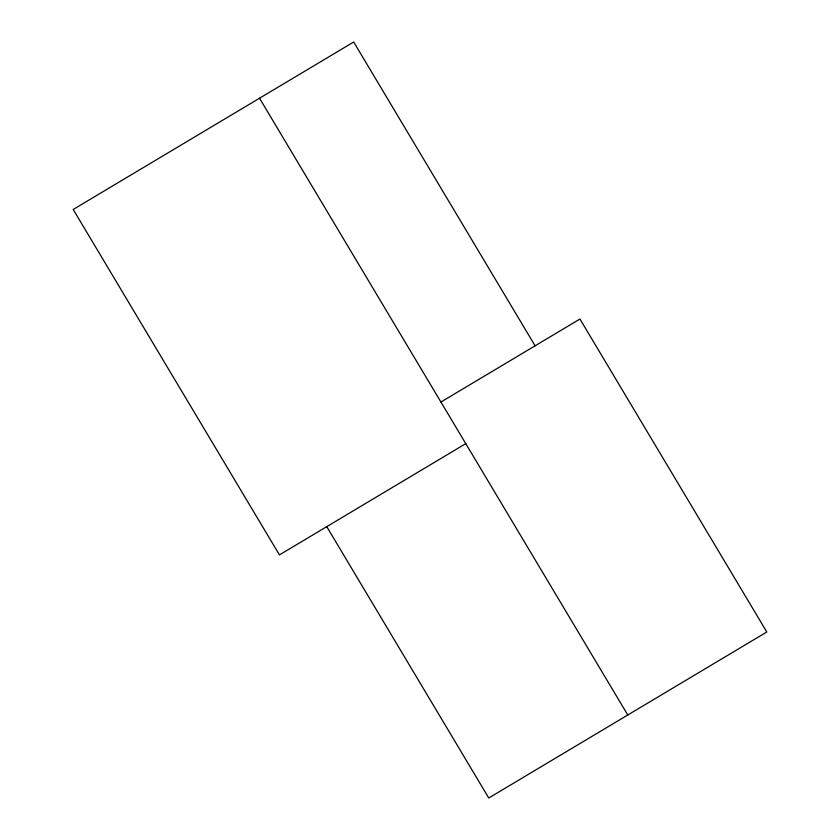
<?xml version="1.0" encoding="UTF-8"?>
<svg xmlns="http://www.w3.org/2000/svg" width="840" height="840" viewBox="0 0 840 840"><rect width="100%" height="100%" fill="white"/><g stroke="black" fill="none" stroke-linecap="round" stroke-linejoin="round"><path stroke-width="1.26" d="M440.927 402.034L579.947 319.032L766.804 631.995L488.765 798L326.75 526.649M465.769 443.646L279.447 554.894L73.195 209.465L353.693 42L535.091 345.818M259.529 98.217L627.784 714.998"/></g></svg>
